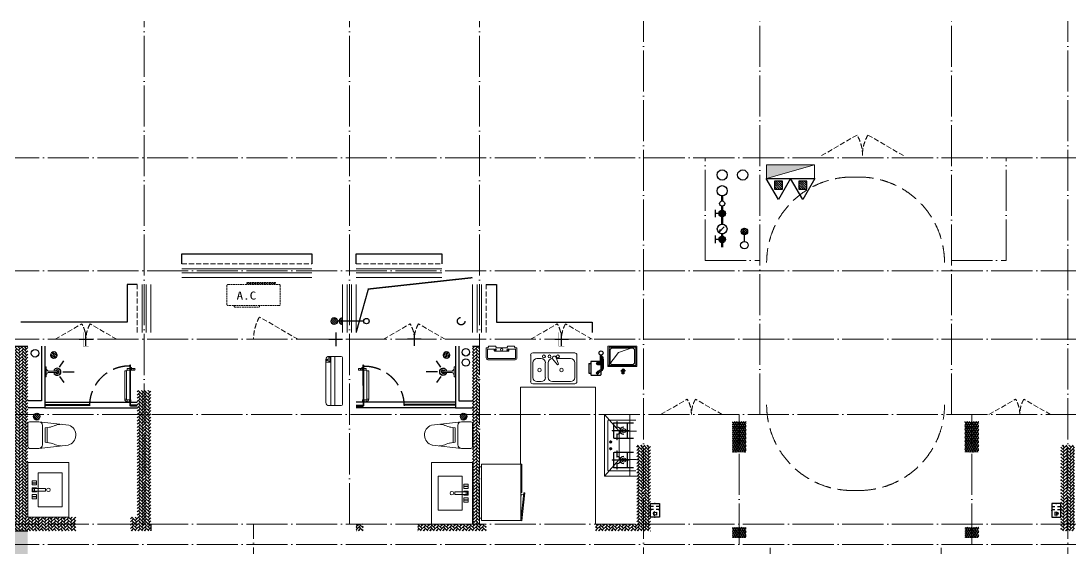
# Model space of a CAD drawing. Extents: x 27938 to 983267, y -209821 to 1628073.
# Drawn here: x 706817 to 722151, y 370674 to 378374 of the extents above; entities that cross this region are included whole.
import ezdxf
from ezdxf.enums import TextEntityAlignment as Align

# ---------------------------------------------------------------- set-up
doc = ezdxf.new("R2010")
doc.units = 0
doc.header["$LTSCALE"] = 1000
doc.header["$MEASUREMENT"] = 0
doc.linetypes.add('DASH', pattern=[0.35, 0.25, -0.1])
doc.linetypes.add('DOTE', pattern=[2.42, 2, -0.2, 0.02, -0.2])
for name, color, linetype in [('$RECOVER_210609100354-32', 7, 'Continuous'), ('3.5方案汇报，与郭总、侯月琴确定户型_t8$0$2020.03.04 -1安徽标准化洋房户型(UA）_t8_t8$0$看线', 154, 'Continuous'), ('AH-FURNITURE', 1, 'Continuous'), ('EQUIP-安防', 3, 'Continuous'), ('EQUIP_地漏', 7, 'Continuous'), ('EQUIP_消防', 7, 'Continuous'), ('IP-bath&kitchen-JOHNSON', 4, 'Continuous'), ('P-bath&kitchen-JOHNSON', 4, 'Continuous'), ('VPIPE-中水', 122, 'Continuous'), ('VPIPE-凝结', 150, 'Continuous'), ('VPIPE-废水', 31, 'Continuous'), ('VPIPE-消防', 1, 'TG_X'), ('VPIPE-给水', 3, 'TG_J'), ('VPIPE-雨水', 4, 'DASH'), ('保温', 6, 'Continuous'), ('建筑-排气道', 9, 'Continuous'), ('机电标识类', 1, 'Continuous'), ('污水', 3, 'Continuous'), ('看线', 251, 'Continuous'), ('给水', 4, 'Continuous')]:
    doc.layers.add(name, color=color, linetype=linetype)
for name, color, linetype, lineweight in [('DOTE', 19, 'DOTE', 9), ('EQUIP_消火栓', 242, 'Continuous', 18), ('LVTRY', 1, 'Continuous', 13), ('PUB_HATCH', 8, 'Continuous', 9), ('STAIR', 2, 'Continuous', 18), ('WINDOW', 144, 'Continuous', 15), ('平面-栏杆', 135, 'Continuous', 15), ('平面-看线', 45, 'Continuous', 15), ('平面-空调室内机', 176, 'Continuous', 9), ('平面-空调预留孔', 173, 'Continuous', 15), ('空调', 76, 'Continuous', 13), ('立面-洞口示意', 152, 'Continuous', 13)]:
    doc.layers.add(name, color=color, linetype=linetype, lineweight=lineweight)
doc.styles.add('_TEL_DIM', font='SIMPLEX', dxfattribs={"width": 0.8, "height": 3.5, "bigfont": 'HZTXT'})
doc.styles.add('DIM_FONT', font='SIMPLEX.shx', dxfattribs={"width": 0.56})
doc.styles.add('TG_LINETYPE', font='SIMPLEX', dxfattribs={"width": 0.8, "height": 3, "bigfont": 'HZTXT'})
doc.styles.add('黑体', font='')
doc.styles.get('黑体').set_extended_font_data('SimHei')
doc.linetypes.add('TG_J', pattern='A,2,-0.22,["J",TG_LINETYPE,S=0.1,R=0,X=-0.18,Y=-0.15],0', length=2.22)
doc.linetypes.add('TG_X', pattern='A,4,-0.3,["X",TG_LINETYPE,S=0.1,R=0,X=-0.23,Y=-0.15],0', length=4.3)
pattern_1 = [(45, (0, 0), (0, 47.4157523), [100.584, -33.528]), (135, (23.708, 23.708), (3e-15, 47.4157523), [100.584, -33.528])]
pattern_2 = [(90, (0, 0), (-16.49778, 1e-15), [9.525, -19.05]), (210, (0, 0), (8.24889, -14.2874966), [9.525, -19.05]), (150, (6e-16, 9.525), (-8.24889, -14.2874966), [9.525, -19.05])]

# ---------------------------------------------------------------- blocks, each defined once
blk = doc.blocks.new('GFDGDGRDGRDG')
at = {"layer": 'DOTE', "linetype": 'DOTE', "ltscale": 0.3}
for p, q in [((601794, 368758), (601794, 376108)), ((604794, 368758), (604794, 376108)), ((606694, 368758), (606694, 376108)), ((609094, 360558), (609094, 376108)), ((610794, 370358), (610794, 376108)), ((613594, 370358), (613594, 376108)), ((615294, 360558), (615294, 376108)), ((626394, 374108), (573594, 374108)), ((609994, 372608), (609994, 374108)), ((614394, 372608), (614394, 374108)), ((609994, 372608), (610794, 372608)), ((613594, 372608), (614394, 372608)), ((626394, 372458), (573594, 372458)), ((626394, 371458), (573594, 371458)), ((573594, 370358), (626394, 370358)), ((610494, 368458), (610494, 370358)), ((613894, 368458), (613894, 370358)), ((626394, 368758), (573594, 368758)), ((603394, 360558), (603394, 368758)), ((626394, 368458), (573594, 368458)), ((610944, 366358), (610944, 368458)), ((613444, 366358), (613444, 368458))]:
    blk.add_line(p, q, dxfattribs=at)
blk = doc.blocks.new('rrrrrrrrrrrra')
for p, q in [((253, 484), (-87, 484)), ((-112, 459), (-112, 324)), ((-112, 324), (-64, -103)), ((278, 324), (228, -116)), ((278, 324), (278, 459)), ((-59, 271), (224, 271)), ((-21, 232), (-34, 154)), ((191, 200), (-26, 200)), ((186, 232), (-21, 232)), ((186, 232), (199, 154))]:
    blk.add_line(p, q)
for centre, radius, start, end in [((-87, 459), 25, 90, 180), ((253, 459), 25, 0, 90), ((-59, 324), 53.3, 180, 270), ((224, 324), 53.3, 270, 0), ((-323, 210), 294, 333.5369, 351.4828), ((488, 210), 294, 188.5172, 206.4631), ((149, -3), 224, 158.5202, 180), ((16, -3), 224, 0, 21.4798), ((84, -64), 153, 195.0773, 340.1181)]:
    blk.add_arc(centre, radius, start, end)
blk = doc.blocks.new('A$C1E0F638F')
for points in [[(500, 435), (500, 85), (0, 85), (0, 435)], [(270, 30), (230, 30), (230, 195), (270, 195)], [(120, 0), (180, 0), (180, 60), (120, 60)], [(147, 55), (153, 55), (153, 5), (147, 5)], [(230, 30), (270, 30), (270, 10), (230, 10)], [(380, 0), (320, 0), (320, 60), (380, 60)], [(353, 55), (347, 55), (347, 5), (353, 5)]]:
    blk.add_lwpolyline(points, close=True)
blk.add_lwpolyline([(270, 60), (280, 60), (280, 0), (220, 0), (220, 60), (230, 60)])
blk.add_circle((250, 236), 26)
blk = doc.blocks.new('$lvtry$00000171')
for p, q in [((-74, 11), (-11, 74)), ((-70, -27), (27, 70)), ((-53, -53), (53, 53)), ((-27, -70), (70, 27)), ((11, -74), (74, -11))]:
    blk.add_line(p, q)
blk.add_circle((0, 0), 75)
blk.add_point((0, 0))
blk = doc.blocks.new('135')
blk.add_hatch(color=256).paths.add_polyline_path([(5, 2), (4, -1), (-5, 2), (-4, 5)])
for p, q in [((-6, 19), (-3, 19)), ((-3, 19), (-6, 19)), ((-6, 3), (5, -2)), ((-6, 3), (-5, 3)), ((-5, 11), (-5, 31)), ((5, 11), (-5, 11)), ((5, 10), (-5, 10)), ((-5, 3), (-4, 6)), ((-4, 6), (5, 2)), ((0, 0), (0, 39)), ((6, 19), (3, 19)), ((3, 19), (6, 19)), ((4, -1), (5, 2)), ((5, 11), (5, 32)), ((4, -1), (6, -2))]:
    blk.add_line(p, q)
for centre, radius, start, end in [((6, 16), 13.5, 151.0147, 204.8403), ((13, 4), 20.5, 163.0924, 182.0012), ((-6, 4), 1, 184.2275, 248.4661), ((-5, 22), 0.5, 335.7643, 151.0147), ((4, 18), 9.42, 155.7643, 171.9773), ((9, 15), 14.6, 166.278, 198.0953), ((14, 4), 19.5, 163.7443, 182.5269), ((-5, 3), 0.5, 181.9385, 247.2597), ((5, 22), 0.5, 29.8425, 204.574), ((-6, 17), 11.7, 10.475, 24.574), ((-6, 15), 12.4, 338.6449, 16.0476), ((29, 7), 24, 172.9439, 199.2318), ((-6, 16), 13.4, 334.9111, 29.8425), ((26, 6), 20.6, 169.1454, 199.9526), ((6, -1), 1.17, 247.4597, 19.9526), ((6, -1), 0.5, 247.4597, 19.2318)]:
    blk.add_arc(centre, radius, start, end)
blk.add_open_spline([(-5, 31), (-4, 31), (-2, 33), (1, 29), (3, 31), (5, 32)], degree=3, knots=[0, 0, 0, 0, 3.066329, 6.218313, 11.124135, 11.124135, 11.124135, 11.124135])
blk = doc.blocks.new('SDFAWERAWER')
at = {"layer": 'LVTRY', "color": 1}
for p, q in [((593941, -1242210), (593784, -1242595)), ((593965, -1242220), (593807, -1242604)), ((593941, -1242210), (593965, -1242220)), ((593988, -1242191), (593978, -1242214)), ((594007, -1242226), (593978, -1242214)), ((594017, -1242203), (593988, -1242191)), ((594016, -1242220), (594027, -1242193)), ((594016, -1242220), (594022, -1242223)), ((594026, -1242204), (594018, -1242222)), ((594018, -1242222), (594021, -1242220)), ((594025, -1242211), (594021, -1242220)), ((594023, -1242221), (594022, -1242223)), ((594022, -1242223), (594024, -1242222)), ((594023, -1242211), (594030, -1242194)), ((594024, -1242221), (594024, -1242222)), ((594025, -1242211), (594031, -1242197)), ((594027, -1242193), (594033, -1242195)), ((594028, -1242234), (594078, -1242255)), ((594030, -1242194), (594031, -1242197)), ((594032, -1242197), (594033, -1242195)), ((594033, -1242195), (594034, -1242197)), ((594034, -1242198), (594034, -1242197)), ((594047, -1242201), (594036, -1242229)), ((594036, -1242229), (594039, -1242230)), ((594037, -1242211), (594088, -1242232)), ((594039, -1242230), (594045, -1242214)), ((594039, -1242230), (594042, -1242228)), ((594042, -1242228), (594051, -1242205)), ((594050, -1242202), (594043, -1242218)), ((594047, -1242201), (594050, -1242202)), ((594050, -1242202), (594051, -1242205)), ((594057, -1242246), (594067, -1242223)), ((593784, -1242595), (593807, -1242604)), ((593803, -1242641), (593813, -1242618)), ((593803, -1242641), (593833, -1242653)), ((593813, -1242618), (593842, -1242630)), ((593842, -1242630), (593833, -1242653)), ((593834, -1242656), (593833, -1242653)), ((593845, -1242629), (593834, -1242656)), ((593836, -1242657), (593834, -1242656)), ((593848, -1242630), (593836, -1242657)), ((593845, -1242629), (593842, -1242630)), ((593848, -1242630), (593845, -1242629)), ((593847, -1242662), (593858, -1242634)), ((593847, -1242662), (593850, -1242663)), ((593850, -1242663), (593861, -1242635)), ((593852, -1242662), (593862, -1242637)), ((593858, -1242634), (593861, -1242635)), ((593861, -1242635), (593862, -1242637))]:
    blk.add_line(p, q, dxfattribs=at)
blk.add_lwpolyline([(593823, -1242717), (594046, -1242174), (594037, -1242170), (593814, -1242713)], close=True, dxfattribs=at)
blk.add_arc((594075, -1242240), 15.3, 281.7932, 33.7019, dxfattribs=at)
for centre, major_axis, start_param, end_param in [((593974, -1242224), (3.93, 9.6), 0, 1.570796), ((593817, -1242608), (13.5, 33.1), 1.570796, 3.141593), ((593817, -1242608), (3.93, 9.6), 1.570796, 3.141593)]:
    blk.add_ellipse(centre, major_axis=major_axis, ratio=1, start_param=start_param, end_param=end_param, dxfattribs=at)
at = {"layer": 'P-bath&kitchen-JOHNSON', "color": 8, "linetype": 'DASH'}
blk.add_arc((593810, -1242714), 586, 67.5369, 157.1325, dxfattribs=at)
at = {"layer": 'LVTRY', "color": 1, "xscale": -1, "rotation": 157.7329157530927}
blk.add_blockref('135', (594045, -1242162), dxfattribs=at)
blk = doc.blocks.new('A$C5DCB2F21')
at = {"layer": 'IP-bath&kitchen-JOHNSON', "color": 8}
for p, q in [((-68, -213), (-158, -275)), ((0, -261), (0, -425)), ((68, -213), (158, -275))]:
    blk.add_line(p, q, dxfattribs=at)
at = {"layer": 'IP-bath&kitchen-JOHNSON', "color": 250}
for centre, major_axis, ratio, start_param, end_param in [((0, -179), (-51, 0), 0.990052, -1.36297, 4.504563), ((0, -178), (-26.8, 0), 0.994812, -1.167677, 4.309269)]:
    blk.add_ellipse(centre, major_axis=major_axis, ratio=ratio, start_param=start_param, end_param=end_param, dxfattribs=at)
at = {"layer": 'LVTRY', "color": 1}
for p, q in [((74, 0), (-74, 0)), ((-10, -174), (-10, -49)), ((11, -174), (11, -49))]:
    blk.add_line(p, q, dxfattribs=at)
blk.add_lwpolyline([(74, 0), (74, -16), (-74, -16), (-74, 0)], dxfattribs=at)
for points in [[(-26, -31, -0.364142), (-38, -16, -0.020495)], [(-10, -49, 0.214893), (-26, -31, 7.649644)], [(11, -49, -0.21439), (26, -31, -7.649644)], [(26, -31, 0.364142), (38, -16, 0.020495)]]:
    blk.add_lwpolyline(points, format="xyb", dxfattribs=at)
blk.add_arc((0, -174), 10.5, 180, 0, dxfattribs=at)
for centre, major_axis, ratio, start_param, end_param in [((0, -181), (53.6, 0), 0.987577, 1.76809, 7.656688), ((-12, -165), (0, 1.43), 0.85, -1.570796, 4.712389), ((-12, -189), (0, 1.43), 0.85, 4.712389, 10.995574), ((12, -165), (0, 1.43), 0.85, 4.712389, 10.995574), ((12, -189), (0, 1.43), 0.85, 4.712389, 10.995574)]:
    blk.add_ellipse(centre, major_axis=major_axis, ratio=ratio, start_param=start_param, end_param=end_param, dxfattribs=at)
blk = doc.blocks.new('fgdfsdfsfssfes')
at = {"layer": '$RECOVER_210609100354-32', "color": 8}
for points in [[(575944, 371358), (575944, 370458), (575694, 370458)], [(575894, 371358), (575894, 370558), (575694, 370558)]]:
    blk.add_lwpolyline(points, dxfattribs=at)
at = {"layer": 'IP-bath&kitchen-JOHNSON'}
for p, q in [((575944, 370538), (577294, 370538)), ((575944, 370503), (576594, 370503)), ((575944, 370493), (576594, 370493)), ((576594, 370493), (576594, 370503)), ((577294, 370493), (577194, 370493)), ((577194, 370483), (577194, 370493)), ((575944, 370458), (577294, 370458)), ((577294, 370483), (577194, 370483))]:
    blk.add_line(p, q, dxfattribs=at)
at = {"layer": 'LVTRY', "color": 1}
blk.add_lwpolyline([(576294, 368858), (575694, 368858), (575694, 369658), (576294, 369658)], close=True, dxfattribs=at)
at = {"layer": 'IP-bath&kitchen-JOHNSON', "rotation": 22.25976934310711}
blk.add_blockref('SDFAWERAWER', (-443125, 1295644), dxfattribs=at)
at = {"layer": 'LVTRY', "color": 1, "xscale": -0.6666666667107826, "yscale": 0.6666666667107826}
for p in [(576074, 371228), (575824, 370328)]:
    blk.add_blockref('$lvtry$00000171', p, dxfattribs=at)
at = {"layer": 'LVTRY', "color": 1, "rotation": 90.008488524447}
blk.add_blockref('A$C5DCB2F21', (575944, 370983), dxfattribs=at)
at = {"layer": 'LVTRY', "color": 1, "extrusion": (0, 0, -1), "xscale": -1, "zscale": -1, "rotation": 270}
blk.add_blockref('rrrrrrrrrrrra', (-576178, 369976), dxfattribs=at)
at = {"layer": 'LVTRY', "color": 1, "xscale": -1, "rotation": 270}
blk.add_blockref('A$C1E0F638F', (575759, 369009), dxfattribs=at)
blk = doc.blocks.new('cvxcvxvcxvcx')
at = {"layer": '$RECOVER_210609100354-32', "color": 8}
for points in [[(581944, 371358), (581944, 370458), (582194, 370458)], [(581994, 371358), (581994, 370558), (582194, 370558)]]:
    blk.add_lwpolyline(points, dxfattribs=at)
at = {"layer": 'IP-bath&kitchen-JOHNSON'}
for p, q in [((581944, 370538), (580494, 370538)), ((580494, 370493), (580594, 370493)), ((580594, 370483), (580594, 370493)), ((581944, 370503), (581194, 370503)), ((581194, 370493), (581194, 370503)), ((581944, 370493), (581194, 370493)), ((580494, 370483), (580594, 370483)), ((581944, 370458), (580494, 370458))]:
    blk.add_line(p, q, dxfattribs=at)
at = {"layer": 'LVTRY', "color": 1}
blk.add_lwpolyline([(581594, 368758), (582194, 368758), (582194, 369658), (581594, 369658)], close=True, dxfattribs=at)
at = {"layer": 'IP-bath&kitchen-JOHNSON', "xscale": -1}
for name, p, rotation in [('SDFAWERAWER', (1600912, 1295644), 337.7402306568928), ('A$C5DCB2F21', (581944, 370983), 269.991511475553)]:
    blk.add_blockref(name, p, dxfattribs=dict(at, rotation=rotation))
at = {"layer": 'LVTRY', "color": 1, "xscale": 0.6666666667107826, "yscale": 0.6666666667107826}
for p in [(581814, 371228), (582064, 370328)]:
    blk.add_blockref('$lvtry$00000171', p, dxfattribs=at)
at = {"layer": 'LVTRY', "color": 1, "extrusion": (0, 0, -1), "zscale": -1, "rotation": 90.00000000000001}
blk.add_blockref('rrrrrrrrrrrra', (-581710, 369976), dxfattribs=at)
at = {"layer": 'LVTRY', "color": 1, "rotation": 90.00000000000001}
blk.add_blockref('A$C1E0F638F', (582129, 368959), dxfattribs=at)
blk = doc.blocks.new('A$C001338C2')
for p, q in [((0, 249), (0, 22)), ((845, 304), (55, 304)), ((109, 215), (109, 304)), ((900, 22), (900, 249)), ((22, 0), (878, 0))]:
    blk.add_line(p, q)
at = {"lineweight": 5}
for p, q in [((900, 215), (0, 215)), ((900, 143), (0, 143))]:
    blk.add_line(p, q, dxfattribs=at)
for points in [[(89, 226), (22, 226, -0.414214), (17, 232), (17, 243, -0.414214), (22, 249), (89, 249, -0.414214), (95, 243), (95, 232, -0.414214)], [(73, 275), (57, 275, -0.414214), (51, 281), (51, 283, -0.414214), (57, 289), (73, 289, -0.414214), (79, 283), (79, 281, -0.414214)]]:
    blk.add_lwpolyline(points, format="xyb", close=True)
for centre, radius, start, end in [((55, 249), 55, 90, 180), ((845, 249), 55, 360, 90), ((22, 22), 22, 180, 270), ((878, 22), 22, 270, 360)]:
    blk.add_arc(centre, radius, start, end)
blk = doc.blocks.new('dongkong')
blk.add_wipeout([(-603756, 210771), (-603756, 210571), (-603836, 210571), (-603836, 210771)])
at = {"layer": '机电标识类', "color": 250, "linetype": 'DASH', "ltscale": 400}
for p, q in [((-603796, 210771), (-603796, 210571)), ((-603896, 210671), (-603696, 210671))]:
    blk.add_line(p, q, dxfattribs=at)
at = {"layer": '空调', "color": 6, "linetype": 'DASH', "const_width": 2}
blk.add_lwpolyline([(-603756, 210771), (-603756, 210571), (-603836, 210571), (-603836, 210771)], close=True, dxfattribs=at)
blk = doc.blocks.new('VDVDVDCZSCCS')
at = {"layer": '保温', "linetype": 'ByBlock', "ltscale": 10}
h = blk.add_hatch(dxfattribs=at)
h.set_pattern_fill('AR-HBONE', color=251, scale=55)
h.set_pattern_definition(pattern_1)
h.paths.add_polyline_path([(542917, 373624), (542917, 371024), (543017, 371024), (543017, 373624)])
h = blk.add_hatch(dxfattribs=at)
h.set_pattern_fill('AR-HBONE', color=251, scale=55)
h.set_pattern_definition(pattern_1)
h.paths.add_polyline_path([(538017, 372974), (538017, 370924), (538217, 370924), (538217, 372974)])
at = {"layer": '保温', "linetype": 'Continuous', "ltscale": 10}
h = blk.add_hatch(dxfattribs=at)
h.set_pattern_fill('HEX', color=251, scale=10, angle=90, style=0)
h.set_pattern_definition(pattern_2)
h.paths.add_polyline_path([(546717, 372074), (546917, 372074), (546917, 372524), (546717, 372524)])
h = blk.add_hatch(dxfattribs=at)
h.set_pattern_fill('HEX', color=251, scale=10, angle=90, style=0)
h.set_pattern_definition(pattern_2)
h.paths.add_polyline_path([(550316, 372074), (550116, 372074), (550116, 372524), (550316, 372524)])
at = {"layer": '保温', "linetype": 'ByBlock', "ltscale": 10}
h = blk.add_hatch(dxfattribs=at)
h.set_pattern_fill('AR-HBONE', color=251, scale=55)
h.set_pattern_definition(pattern_1)
h.paths.add_polyline_path([(545317, 372174), (545317, 370924), (545517, 370924), (545517, 372174)])
h = blk.add_hatch(dxfattribs=at)
h.set_pattern_fill('AR-HBONE', color=251, scale=55)
h.set_pattern_definition(pattern_1)
h.paths.add_polyline_path([(551717, 372174), (551716, 370924), (551516, 370924), (551517, 372174)])
h = blk.add_hatch(dxfattribs=at)
h.set_pattern_fill('AR-HBONE', color=251, scale=55)
h.set_pattern_definition(pattern_1)
h.paths.add_polyline_path([(538017, 370924), (538017, 371124), (537917, 371124), (537917, 370924)])
h = blk.add_hatch(dxfattribs=at)
h.set_pattern_fill('AR-HBONE', color=251, scale=55)
h.set_pattern_definition(pattern_1)
h.paths.add_polyline_path([(541317, 370924), (541317, 371024), (541217, 371024), (541217, 370924)])
h = blk.add_hatch(dxfattribs=at)
h.set_pattern_fill('AR-HBONE', color=251, scale=55)
h.set_pattern_definition(pattern_1)
edge = h.paths.add_edge_path()
edge.add_line((543117, 370924), (543117, 371024))
edge.add_line((543116, 371024), (542117, 371024))
edge.add_line((542117, 371024), (542117, 370924))
edge.add_line((542117, 370924), (543117, 370924))
h = blk.add_hatch(dxfattribs=at)
h.set_pattern_fill('AR-HBONE', color=251, scale=55)
h.set_pattern_definition(pattern_1)
h.paths.add_polyline_path([(545317, 370924), (545317, 371024), (544717, 371024), (544717, 370924)])
at = {"layer": '保温', "linetype": 'Continuous', "ltscale": 10}
h = blk.add_hatch(dxfattribs=at)
h.set_pattern_fill('HEX', color=251, scale=10, angle=90, style=0)
h.set_pattern_definition(pattern_2)
h.paths.add_polyline_path([(546717, 370824), (546917, 370824), (546917, 370974), (546717, 370974)])
h = blk.add_hatch(dxfattribs=at)
h.set_pattern_fill('HEX', color=251, scale=10, angle=90, style=0)
h.set_pattern_definition(pattern_2)
h.paths.add_polyline_path([(550316, 370824), (550116, 370824), (550117, 370974), (550317, 370974)])
at = {"layer": '保温', "color": 251, "linetype": 'ByBlock', "ltscale": 10}
for p, q in [((542917, 373624), (543017, 373624)), ((538217, 371024), (538217, 370924))]:
    blk.add_line(p, q, dxfattribs=at)
blk = doc.blocks.new('$TwtSys$00000434')
for p, q in [((-0.5, 0.5), (-0.5, -0.5)), ((-0.5, -0.5), (0.5, 0.5)), ((0.5, 0.5), (-0.5, 0.5)), ((0.5, -0.5), (0.5, 0.5)), ((-0.5, -0.5), (0.5, -0.5))]:
    blk.add_line(p, q)
blk.add_solid([(0.5, -0.5), (0.5, 0.5), (-0.5, -0.5)])
blk = doc.blocks.new('A$C2705576B')
at = {"layer": '给水'}
h = blk.add_hatch(color=256, dxfattribs=at)
edge = h.paths.add_edge_path()
edge.add_arc((417, -1741), 47.2, 0, 360)
h = blk.add_hatch(color=256, dxfattribs=at)
edge = h.paths.add_edge_path()
edge.add_arc((795, -1741), 47.2, 0, 360)
for p, q in [((363, -1645), (472, -1645)), ((417, -1741), (417, -1645)), ((740, -1645), (849, -1645)), ((795, -1741), (795, -1645)), ((601, -1768), (525, -1704)), ((525, -1704), (564, -1715))]:
    blk.add_line(p, q, dxfattribs=at)
at = {"layer": '给水', "const_width": 35.4}
for points in [[(499, -1741), (302, -1741)], [(903, -1741), (641, -1741)], [(1053, -1741), (978, -1741)]]:
    blk.add_lwpolyline(points, dxfattribs=at)
at = {"layer": '给水'}
for centre, radius in [((570, -1741), 70.8), ((417, -1741), 47.2), ((795, -1741), 47.2), ((941, -1741), 37.5)]:
    blk.add_circle(centre, radius, dxfattribs=at)
blk = doc.blocks.new('$TwtSys$00000141')
at = {"color": 1}
for p, q in [((-47, 4), (-5, 46)), ((-47, 4), (-5, 46)), ((-44, -18), (18, 44)), ((-44, -18), (18, 44)), ((-33, -33), (33, 33)), ((-33, -33), (33, 33)), ((-16, -44), (44, 16)), ((-16, -44), (44, 16)), ((6, -46), (46, -6)), ((6, -46), (46, -6))]:
    blk.add_line(p, q, dxfattribs=at)
blk.add_circle((0, 0), 47, dxfattribs=at)
blk.add_circle((0, 0), 47, dxfattribs=at)
blk = doc.blocks.new('$TwtSys$00000546')
h = blk.add_hatch()
h.set_pattern_fill('ANSI31', color=1, scale=200, style=0)
h.set_pattern_definition([(45, (-38543.802, -6670.83), (-17.67767, 17.67767), [])])
h.paths.add_polyline_path([(-65, 174), (65, 174), (65, 44), (-65, 44)])
at = {"color": 1}
for points in [[(0, 344), (-198, 0), (198, 0)], [(-65, 174), (65, 174), (65, 44), (-65, 44)]]:
    blk.add_lwpolyline(points, close=True, dxfattribs=at)
blk = doc.blocks.new('A$C60D053AF')
at = {"layer": 'AH-FURNITURE', "color": 8}
for p, q in [((233, -90), (128, -90)), ((233, -110), (128, -110)), ((193, -71), (328, -71)), ((193, -91), (328, -91)), ((245, -129), (245, -122)), ((265, -129), (265, -122)), ((342, -97), (370, -143)), ((356, -83), (384, -129)), ((255, -281), (255, -251)), ((255, -281), (393, -281)), ((393, -281), (393, -251))]:
    blk.add_line(p, q, dxfattribs=at)
for points in [[(170, -68, 1), (170, -94), (193, -94), (193, -68)], [(234, -251), (414, -251, 0.414214), (424, -241), (424, -111, 0.414214), (414, -101), (234, -101, 0.414214), (224, -111), (224, -241, 0.414214)], [(268, -122), (268, -107, 0.414214), (248, -87), (233, -87), (233, -113), (242, -113), (242, -122)], [(242, -152, 1), (268, -152), (268, -129), (242, -129)], [(384, -161, 1), (402, -143), (386, -127), (368, -145)]]:
    blk.add_lwpolyline(points, format="xyb", close=True, dxfattribs=at)
for centre, radius in [((100, -100), 30), ((255, -152), 15), ((255, -152), 10), ((393, -152), 15), ((393, -152), 10)]:
    blk.add_circle(centre, radius, dxfattribs=at)
for radius in [40, 20]:
    blk.add_arc((328, -111), radius, 45, 90, dxfattribs=at)
blk = doc.blocks.new('*U67')
h = blk.add_hatch(color=5)
h.set_gradient(color1=(0, 0, 255), rotation=180, tint=1)
h.paths.add_polyline_path([(0, 0), (-6.35, -6.35), (-6.35, -2.159), (-15, -2.159), (-15, 2.159), (-6.35, 2.159), (-6.35, 6.35)])
at = {"color": 0, "linetype": 'Continuous'}
blk.add_lwpolyline([(0, 0), (-6.35, -6.35), (-6.35, -2.159), (-15, -2.159), (-15, 2.159), (-6.35, 2.159), (-6.35, 6.35)], close=True, dxfattribs=at)
blk = doc.blocks.new('sgrsefv')
at = {"layer": 'PUB_HATCH'}
blk.add_hatch(color=256, dxfattribs=at).paths.add_polyline_path([(1112933, 840916), (1112933, 840646), (1113073, 840646), (1113073, 840661), (1112968, 840661), (1112948, 840681), (1112948, 840881), (1112968, 840901), (1113288, 840901), (1113308, 840881), (1113308, 840681), (1113288, 840661), (1113183, 840661), (1113183, 840646), (1113323, 840646), (1113323, 840916)])
at = {"layer": 'LVTRY', "color": 1}
for p, q in [((1113073, 840661), (1113073, 840646)), ((1113183, 840661), (1113183, 840646))]:
    blk.add_line(p, q, dxfattribs=at)
for points in [[(1112918, 840931), (1113338, 840931), (1113338, 840631), (1112918, 840631)], [(1112933, 840916), (1113323, 840916), (1113323, 840646), (1112933, 840646)], [(1113288, 840661), (1112968, 840661), (1112948, 840681), (1112948, 840881), (1112968, 840901), (1113288, 840901), (1113308, 840881), (1113308, 840681), (1113288, 840661)]]:
    blk.add_lwpolyline(points, close=True, dxfattribs=at)
at = {"layer": '立面-洞口示意'}
blk.add_lwpolyline([(1112918, 840931), (1113182, 840837), (1113338, 840631)], dxfattribs=at)
at = {"layer": '建筑-排气道', "xscale": -5, "yscale": 5, "zscale": 5, "rotation": 270}
blk.add_blockref('*U67', (1113118, 840599), dxfattribs=at)
blk = doc.blocks.new('rtyg7uyhg')
at = {"layer": 'LVTRY'}
for p, q in [((193590, 45458), (193590, 45069)), ((194235, 45489), (193621, 45489)), ((193682, 45407), (193888, 45407)), ((193896, 45430), (193858, 45326)), ((193875, 45316), (193946, 45401)), ((193926, 45440), (193940, 45432)), ((194112, 45407), (194173, 45407)), ((194265, 45069), (194265, 45458)), ((193621, 45131), (193621, 45346)), ((193858, 45326), (193875, 45316)), ((194010, 45346), (194010, 45131)), ((194051, 45131), (194051, 45346)), ((194235, 45346), (194235, 45131)), ((193621, 45039), (194235, 45039)), ((193948, 45069), (193682, 45069)), ((194173, 45069), (194112, 45069))]:
    blk.add_line(p, q, dxfattribs=at)
for centre, radius in [((193866, 45438), 20.5), ((193989, 45438), 20.5), ((194071, 45438), 20.5), ((193815, 45238), 25.6), ((194137, 45238), 25.6)]:
    blk.add_circle(centre, radius, dxfattribs=at)
for centre, radius, start, end in [((193621, 45458), 30.7, 90, 180), ((193682, 45346), 61.4, 90, 180), ((193916, 45423), 20.5, 60, 159.4623), ((193930, 45414), 20.5, 320.5377, 60), ((193948, 45346), 61.4, 360, 90), ((194112, 45346), 61.4, 90, 180), ((194173, 45346), 61.4, 360, 90), ((194235, 45458), 30.7, 360, 90), ((193682, 45131), 61.4, 180, 270), ((193948, 45131), 61.4, 270, 360), ((194112, 45131), 61.4, 180, 270), ((194173, 45131), 61.4, 270, 360), ((193621, 45069), 30.7, 180, 270), ((194235, 45069), 30.7, 270, 360)]:
    blk.add_arc(centre, radius, start, end, dxfattribs=at)
at = {"layer": 'LVTRY', "style": 'DIM_FONT', "width": 0.8, "flags": 9}
for tag in ['YSIZE', 'XSIZE']:
    blk.add_attdef(tag, (193928, 45488), '', height=0.5, rotation=90, dxfattribs=at)
blk = doc.blocks.new('A-Kitchen-7')
at = {"layer": 'LVTRY'}
for p, q in [((-519, 780), (-7, 834)), ((-515, 756), (-519, 780)), ((-4, 811), (-515, 756)), ((-29, 767), (-112, 756)), ((-29, 767), (-35, 806)), ((-7, 834), (-4, 811)), ((515, 780), (0, 780)), ((0, 756), (0, 780)), ((515, 756), (515, 780)), ((515, 756), (-515, 756)), ((-515, 756), (-515, 40)), ((-486, 761), (-485, 756)), ((515, 40), (515, 756)), ((-515, 40), (515, 40))]:
    blk.add_line(p, q, dxfattribs=at)
blk.add_lwpolyline([(-469, 40), (-469, 0), (469, 0), (469, 40)], close=True, dxfattribs=at)
blk = doc.blocks.new('FRSDFDGDGDRGDR')
at = {"layer": '平面-空调预留孔'}
for p, q in [((699612, 775044), (699612, 775441)), ((699619, 775448), (699746, 775448)), ((699720, 775342), (699720, 775143)), ((699727, 775349), (699740, 775349)), ((699746, 775448), (699746, 775355)), ((699746, 775037), (699619, 775037)), ((699727, 775136), (699740, 775136)), ((699746, 775130), (699746, 775037))]:
    blk.add_line(p, q, dxfattribs=at)
blk.add_lwpolyline([(699766, 775167), (699793, 775154), (699793, 775057), (699766, 775044), (699766, 775018), (699619, 775018, -0.414214), (699593, 775044), (699593, 775441, -0.414214), (699619, 775468), (699766, 775468), (699766, 775441), (699793, 775428), (699793, 775332), (699766, 775318)], format="xyb", close=True, dxfattribs=at)
for centre, radius in [((699740, 775332), 10.6), ((699740, 775243), 15.8), ((699740, 775154), 10.6)]:
    blk.add_circle(centre, radius, dxfattribs=at)
for centre, start, end in [((699619, 775441), 90, 180), ((699727, 775342), 90, 180), ((699740, 775355), 270, 360), ((699619, 775044), 180, 270), ((699727, 775143), 180, 270), ((699740, 775130), 0, 90)]:
    blk.add_arc(centre, 6.6, start, end, dxfattribs=at)
blk = doc.blocks.new('vcxvcdfvdxv')
at = {"layer": 'LVTRY', "color": 251}
for p, q in [((582294, 370358), (582764, 370358)), ((582394, 369458), (582394, 370358)), ((582548, 370115), (582764, 370358)), ((582764, 370358), (582764, 369458)), ((582294, 370115), (582548, 370115)), ((582548, 370115), (582548, 369700)), ((582548, 369700), (582294, 369700)), ((582764, 369458), (582548, 369700)), ((582764, 369458), (582294, 369458))]:
    blk.add_line(p, q, dxfattribs=at)
at = {"layer": 'LVTRY'}
for p, q in [((582704, 370278), (582304, 370278)), ((582339, 370238), (582624, 370238)), ((582339, 370233), (582624, 370233)), ((582394, 370268), (582394, 369548)), ((582429, 370018), (582429, 370228)), ((582434, 370018), (582434, 370228)), ((582579, 370168), (582579, 370258)), ((582579, 370258), (582583, 370258)), ((582583, 370258), (582583, 370168)), ((582629, 370228), (582629, 370018)), ((582634, 370228), (582634, 370018)), ((582714, 369548), (582714, 370268)), ((582394, 369700), (582394, 370115)), ((582409, 370126), (582536, 370126)), ((582409, 370121), (582409, 370126)), ((582536, 370121), (582409, 370121)), ((582654, 370126), (582526, 370126)), ((582526, 370126), (582526, 370121)), ((582526, 370121), (582654, 370121)), ((582536, 370126), (582536, 370121)), ((582583, 370168), (582579, 370168)), ((582583, 370078), (582579, 370078)), ((582579, 370078), (582579, 369988)), ((582583, 369988), (582583, 370078)), ((582654, 370121), (582654, 370126)), ((582624, 370013), (582339, 370013)), ((582624, 370008), (582339, 370008)), ((582579, 369988), (582583, 369988)), ((582693, 369958), (582654, 369958)), ((582674, 369939), (582674, 369978)), ((582674, 369839), (582674, 369878)), ((582624, 369808), (582339, 369808)), ((582624, 369803), (582339, 369803)), ((582429, 369798), (582429, 369588)), ((582434, 369798), (582434, 369588)), ((582579, 369738), (582579, 369828)), ((582579, 369828), (582583, 369828)), ((582583, 369738), (582579, 369738)), ((582583, 369828), (582583, 369738)), ((582629, 369588), (582629, 369798)), ((582634, 369588), (582634, 369798)), ((582693, 369858), (582654, 369858)), ((582339, 369583), (582624, 369583)), ((582339, 369578), (582624, 369578)), ((582536, 369696), (582409, 369696)), ((582409, 369696), (582409, 369691)), ((582409, 369691), (582536, 369691)), ((582526, 369691), (582526, 369696)), ((582526, 369696), (582654, 369696)), ((582654, 369691), (582526, 369691)), ((582536, 369691), (582536, 369696)), ((582583, 369648), (582579, 369648)), ((582579, 369648), (582579, 369558)), ((582583, 369558), (582583, 369648)), ((582654, 369696), (582654, 369691)), ((582304, 369538), (582704, 369538)), ((582579, 369558), (582583, 369558))]:
    blk.add_line(p, q, dxfattribs=at)
blk.add_lwpolyline([(582894, 368758), (582894, 370758), (583994, 370758), (583994, 369632)], dxfattribs=at)
for centre, radius in [((582481, 370123), 29.7), ((582481, 370123), 11.7), ((582674, 369958), 17), ((582674, 369858), 17), ((582481, 369693), 29.7), ((582481, 369693), 11.7)]:
    blk.add_circle(centre, radius, dxfattribs=at)
for centre, radius, start, end in [((582404, 370268), 10, 90, 180), ((582439, 370228), 10, 90, 180), ((582439, 370228), 5, 90, 180), ((582481, 370123), 56.7, 2.2742, 87.7258), ((582581, 370123), 56.7, 92.2742, 177.7258), ((582624, 370228), 10, 0, 90), ((582624, 370228), 5, 0, 90), ((582704, 370268), 10, 0, 90), ((582481, 370123), 52.2, 2.4704, 87.5296), ((582481, 370123), 56.7, 272.2742, 357.7258), ((582481, 370123), 52.2, 272.4704, 357.5296), ((582581, 370123), 56.7, 182.2742, 267.7258), ((582581, 370123), 52.2, 92.4704, 177.5296), ((582581, 370123), 52.2, 182.4704, 267.5296), ((582439, 370018), 10, 180, 270), ((582439, 370018), 5, 180, 270), ((582624, 370018), 5, 270, 0), ((582624, 370018), 10, 270, 0), ((582439, 369798), 10, 90, 180), ((582439, 369798), 5, 90, 180), ((582481, 369693), 56.7, 2.2742, 87.7258), ((582481, 369693), 52.2, 2.4704, 87.5296), ((582581, 369693), 56.7, 92.2742, 177.7258), ((582581, 369693), 52.2, 92.4704, 177.5296), ((582624, 369798), 10, 0, 90), ((582624, 369798), 5, 0, 90), ((582439, 369588), 10, 180, 270), ((582439, 369588), 5, 180, 270), ((582481, 369693), 56.7, 272.2742, 357.7258), ((582481, 369693), 52.2, 272.4704, 357.5296), ((582581, 369693), 56.7, 182.2742, 267.7258), ((582581, 369693), 52.2, 182.4704, 267.5296), ((582624, 369588), 5, 270, 0), ((582624, 369588), 10, 270, 0), ((582404, 369548), 10, 180, 270), ((582704, 369548), 10, 270, 0)]:
    blk.add_arc(centre, radius, start, end, dxfattribs=at)
for name, p in [('sgrsefv', (-530625, -469573)), ('rtyg7uyhg', (389578, 325770))]:
    blk.add_blockref(name, p)
at = {"xscale": -1, "rotation": 90}
blk.add_blockref('A$C60D053AF', (582714, 371358), dxfattribs=at)
at = {"rotation": 90}
blk.add_blockref('FRSDFDGDGDRGDR', (1359511, -328434), dxfattribs=at)
at = {"layer": 'LVTRY', "color": 1, "extrusion": (0, 0, -1), "xscale": -0.7999999999883585, "yscale": 0.7999999999883585, "zscale": -0.7999999999883585, "rotation": 270}
blk.add_blockref('A-Kitchen-7', (-584594, 369220), dxfattribs=at)
blk = doc.blocks.new('A$C04040EB5')
at = {"layer": '保温', "linetype": 'ByBlock', "ltscale": 10}
h = blk.add_hatch(dxfattribs=at)
h.set_pattern_fill('AR-HBONE', color=251, scale=55)
h.set_pattern_definition([(45, (-445516.58, -596848.81), (0, 47.4157523), [100.584, -33.528]), (135, (-445492.87, -596825.102), (3e-15, 47.4157523), [100.584, -33.528])])
edge = h.paths.add_edge_path()
edge.add_line((200, 5000), (200, 7500))
edge.add_line((200, 7500), (0, 7500))
edge.add_line((0, 7500), (0, 5000))
edge.add_line((0, 5000), (200, 5000))
h = blk.add_hatch(dxfattribs=at)
h.set_pattern_fill('AR-HBONE', color=251, scale=55)
h.set_pattern_definition([(45, (-445516.58, -596848.81), (0, 47.4157523), [100.584, -33.528]), (135, (-445492.87, -596825.102), (3e-15, 47.4157523), [100.584, -33.528])])
edge = h.paths.add_edge_path()
edge.add_line((900, 4800), (900, 5000))
edge.add_line((900, 5000), (-700, 5000))
edge.add_line((-700, 5000), (-700, 4800))
edge.add_line((-700, 4800), (900, 4800))
at = {"layer": '保温', "linetype": 'Continuous', "ltscale": 10}
h = blk.add_hatch(dxfattribs=at)
h.set_pattern_fill('HEX', color=251, scale=10, angle=90, style=0)
h.set_pattern_definition([(90, (-503782.47, -516048.461), (-16.49778, 1e-15), [9.525, -19.05]), (210, (-503782.47, -516048.461), (8.24889, -14.2874966), [9.525, -19.05]), (150, (-503782.47, -516038.936), (-8.24889, -14.2874966), [9.525, -19.05])])
edge = h.paths.add_edge_path()
edge.add_line((200, 4800), (0, 4800))
edge.add_line((0, 4800), (0, 0))
edge.add_line((0, 0), (200, 0))
edge.add_line((200, 0), (200, 4800))
at = {"layer": '保温', "color": 251, "linetype": 'ByBlock', "ltscale": 10}
for p, q in [((0, 7500), (200, 7500)), ((0, 4800), (200, 4800)), ((0, 0), (200, 0))]:
    blk.add_line(p, q, dxfattribs=at)
blk = doc.blocks.new('$equip$00002628')
at = {"linetype": 'Continuous'}
for p, q in [((-0.625, 0.415), (0.625, 0.415)), ((-0.625, -0.415), (-0.625, 0.415)), ((-0.472, 0.01), (-0.409, 0.01)), ((-0.446, -0.138), (-0.395, 0.058)), ((-0.395, 0.058), (-0.395, 0.058)), ((-0.395, 0.058), (-0.206, 0.058)), ((-0.206, 0.058), (-0.155, -0.138)), ((-0.191, 0.01), (-0.129, 0.01)), ((0.071, 0.129), (0.071, 0.415)), ((0.35, 0.129), (0.35, 0.415)), ((0.625, 0.415), (0.625, -0.415)), ((0.625, -0.415), (-0.625, -0.415)), ((-0.155, -0.138), (-0.446, -0.138)), ((0.071, -0.415), (0.071, -0.129)), ((0.35, -0.415), (0.35, -0.129))]:
    blk.add_line(p, q, dxfattribs=at)
at = {"const_width": 0.05}
blk.add_lwpolyline([(-0.625, 0.415), (0.625, 0.415), (0.625, -0.415), (-0.625, -0.415), (-0.625, 0.415), (0.625, 0.415)], dxfattribs=at)
at = {"linetype": 'Continuous'}
blk.add_arc((-0.3, -0.011), 0.173, 6.98974, 173.01026, dxfattribs=at)
for p in [(-0.625, 0), (0, 0.415), (0, -0.415), (0.625, 0)]:
    blk.add_point(p)
at = {"color": 7, "style": '_TEL_DIM', "flags": 1}
blk.add_attdef('A', text='', height=0.000025, dxfattribs=at).set_placement((0, 0), align=Align.MIDDLE_CENTER)
blk = doc.blocks.new('HGFHGGGDFGRD')
at = {"layer": 'EQUIP-安防', "yscale": 160, "zscale": 160}
for p, xscale, rotation in [((716083, 371224), 160, 90), ((721950, 371224), -160, 270)]:
    blk.add_blockref('$equip$00002628', p, dxfattribs=dict(at, xscale=xscale, rotation=rotation))
blk = doc.blocks.new('gsergvr')
at = {"layer": '平面-空调预留孔', "linetype": 'DASH', "ltscale": 0.1}
for p, q in [((34075, 17176), (34075, 17166)), ((34448, 17166), (34448, 17176)), ((34085, 17156), (34438, 17156))]:
    blk.add_line(p, q, dxfattribs=at)
blk.add_lwpolyline([(34729, 17176), (33989, 17176, -0.414214), (33969, 17196), (33969, 17466, -0.414214), (33989, 17486), (34729, 17486, -0.414214), (34749, 17466), (34749, 17196, -0.414214)], format="xyb", close=True, dxfattribs=at)
blk.add_lwpolyline([(34679, 17515), (34260, 17515), (34260, 17500), (34679, 17500)], close=True, dxfattribs=at)
for centre, start, end in [((34085, 17166), 180, 270), ((34438, 17166), 270, 0)]:
    blk.add_arc(centre, 10, start, end, dxfattribs=at)
at = {"layer": '平面-空调预留孔', "color": 251, "linetype": 'DASH', "ltscale": 0.1, "true_color": 0x636466, "style": '黑体', "width": 1.2}
blk.add_text('A.C', height=117, dxfattribs=at).set_placement((34111, 17265))
blk = doc.blocks.new('rtyryrtyeeretee')
at = {"layer": '平面-空调预留孔'}
blk.add_blockref('gsergvr', (635673, 326706), dxfattribs=at)
blk = doc.blocks.new('A$C7A951E79')
at = {"layer": 'LVTRY'}
for p, q in [((-7, 49), (-49, 7)), ((0, 28), (-47, -18)), ((0, 0), (-35, -35)), ((0, -71), (0, 71)), ((0, -28), (-18, -47))]:
    blk.add_line(p, q, dxfattribs=at)
blk.add_arc((0, 0), 49.9, 89.9757, 269.9757, dxfattribs=at)
blk.add_point((0, 0), dxfattribs=at)
blk = doc.blocks.new('GFGDGDGDGDRGDSAED')
blk.add_blockref('A$C7A951E79', (711516, 605614))

msp = doc.modelspace()

# ---------------------------------------------------------------- linework, layer by layer
at = {"layer": 'STAIR', "color": 251, "linetype": 'DASH'}
for points in [[(717716.6, 374843.7, -0.4142136), (718966.6, 376093.7), (719066.6, 376093.7, -0.4142136), (720316.6, 374843.7)], [(717716.6, 372763.7, 0.4142136), (718966.6, 371513.7), (719066.6, 371513.7, 0.4142136), (720316.6, 372763.7)]]:
    msp.add_lwpolyline(points, format="xyb", dxfattribs=at)
at = {"layer": 'VPIPE-中水', "linetype": 'Continuous'}
for centre in [(707021.7, 373518.7), (713319.1, 373533.8), (713319.1, 373383.8)]:
    msp.add_circle(centre, 55, dxfattribs=at)
at = {"layer": 'VPIPE-凝结'}
msp.add_line((717391.6, 375153.7), (717391.6, 375251.7), dxfattribs=at)
at = {"layer": 'VPIPE-凝结', "ltscale": 0.1}
msp.add_line((711826.6, 373989.3), (711446.6, 373989.3), dxfattribs=at)
at = {"layer": 'VPIPE-凝结'}
msp.add_circle((711866.6, 373989.3), 40, dxfattribs=at)
at = {"layer": 'VPIPE-废水'}
msp.add_circle((717391.6, 375098.7), 55, dxfattribs=at)
at = {"layer": 'VPIPE-消防', "linetype": 'Continuous'}
msp.add_circle((717366.6, 376123.7), 75, dxfattribs=at)
at = {"layer": 'VPIPE-给水', "linetype": 'Continuous'}
for centre in [(717066.6, 376123.7), (717066.6, 375893.7)]:
    msp.add_circle(centre, 75, dxfattribs=at)
at = {"layer": 'VPIPE-雨水'}
msp.add_circle((713251.6, 373988.7), 55, dxfattribs=at)
at = {"layer": 'WINDOW', "color": 250, "linetype": 'DASH', "ltscale": 0.3}
for points in [[(718518.4, 376407.1), (719038, 376707.1, -0.1316523), (719118.4, 376407.1)], [(719716.6, 376407.1), (719197, 376707.1, 0.1316523), (719116.6, 376407.1)], [(710866.5, 373723.7), (710303.4, 374048.4, 0.1314846), (710216.5, 373723.7)], [(716166.6, 372623.7), (716556.3, 372848.7, -0.1316053), (716616.6, 372623.7)], [(717066.6, 372623.7), (716676.8, 372848.7, 0.1316053), (716616.6, 372623.7)], [(720966.6, 372623.7), (721356.3, 372848.7, -0.1316053), (721416.6, 372623.7)], [(721866.6, 372623.7), (721476.8, 372848.7, 0.1316053), (721416.6, 372623.7)]]:
    msp.add_lwpolyline(points, format="xyb", dxfattribs=at)
at = {"layer": '平面-栏杆'}
for points in [[(711066.6, 374753.7), (709166.6, 374754)], [(711066.6, 374693.7), (709166.6, 374694)], [(712966.7, 374753.7), (711716.6, 374754)], [(712966.7, 374693.7), (711716.6, 374694)], [(708586.9, 374523.7), (708586.6, 373823.7)], [(708646.9, 374523.7), (708646.6, 373823.7)], [(711646.6, 374523.7), (711646.3, 373823.7)], [(713486.3, 374523.7), (713486.6, 373823.7)], [(713546.3, 374523.7), (713546.6, 373823.7)]]:
    msp.add_lwpolyline(points, dxfattribs=at)
at = {"layer": '平面-看线', "linetype": 'DASH', "ltscale": 0.3}
for p, q in [((708516.6, 373823.7), (708516.9, 374523.7)), ((713616.6, 373823.7), (713616.3, 374523.7))]:
    msp.add_line(p, q, dxfattribs=at)
for points in [[(709166.6, 374823.7), (711066.6, 374823.7)], [(711716.6, 374823.7), (712966.7, 374823.7)]]:
    msp.add_lwpolyline(points, dxfattribs=at)
at = {"layer": '平面-看线'}
for points in [[(708716.9, 374523.7), (708716.6, 373823.7)], [(709166.6, 374623.7), (711066.6, 374623.7)], [(711716.6, 374523.7), (711716.3, 373823.7)], [(711716.6, 374623.7), (712966.7, 374623.7)], [(713416.3, 374523.7), (713416.6, 373823.7)]]:
    msp.add_lwpolyline(points, dxfattribs=at)
at = {"layer": '看线', "color": 202, "ltscale": 0.5}
for points in [[(709166.6, 374823.7), (709166.6, 374973.7), (711066.6, 374973.7), (711066.6, 374823.7)], [(711716.6, 374823.7), (711716.6, 374973.7), (712966.7, 374973.7), (712966.7, 374823.7)], [(708516.9, 374523.7), (708366.9, 374523.7), (708366.9, 373973.7), (706816.6, 373973.7)]]:
    msp.add_lwpolyline(points, dxfattribs=at)

# ---------------------------------------------------------------- block references
for name, p in [('rtyryrtyeeretee', (40184.5, 30332.7)), ('GFGDGDGDGDRGDSAED', (0, -231625.1)), ('fgdfsdfsfssfes', (131222.9, 2265.4)), ('cvxcvxvcxvcx', (131222.9, 2265.4)), ('HGFHGGGDFGRD', (0, 0))]:
    msp.add_blockref(name, p)
at = {"layer": '3.5方案汇报，与郭总、侯月琴确定户型_t8$0$2020.03.04 -1安徽标准化洋房户型(UA）_t8_t8$0$看线', "ltscale": 10}
msp.add_blockref('GFDGDGRDGRDG', (106822.9, 2265.4), dxfattribs=at)
at = {"layer": 'EQUIP_地漏'}
msp.add_blockref('$TwtSys$00000141', (717391.6, 375298.7), dxfattribs=at)
at = {"layer": 'EQUIP_消火栓', "xscale": 700, "yscale": 200, "zscale": 700, "rotation": 180.00000000036}
msp.add_blockref('$TwtSys$00000434', (718066.6, 376173.7), dxfattribs=at)
at = {"layer": 'EQUIP_消防', "xscale": -0.9, "yscale": 0.9, "zscale": 0.9, "rotation": 180.0000000003601}
for p in [(717888, 376073.7), (718245.1, 376073.7)]:
    msp.add_blockref('$TwtSys$00000546', p, dxfattribs=at)
at = {"layer": 'LVTRY', "xscale": 0.6666666667107825, "yscale": 0.6666666667107825, "rotation": 269.9999999939778}
msp.add_blockref('$lvtry$00000171', (711396.6, 373989.3), dxfattribs=at)
at = {"layer": '平面-空调预留孔', "xscale": -0.8000000000465648, "yscale": 0.8000000000465648, "zscale": 0.8000000000465646, "rotation": 89.99999976656984}
msp.add_blockref('A$C001338C2', (711516.6, 373474), dxfattribs=at)
at = {"layer": '污水', "rotation": 90.0000000004691}
msp.add_blockref('A$C2705576B', (715325.4, 374765.9), dxfattribs=at)

# ---------------------------------------------------------------- next in the draw order: block references
at = {"layer": '平面-空调室内机', "ltscale": 0.3, "xscale": -1, "rotation": 180}
for p in [(1311562.6, 584394.7), (1318514.8, 584394.5)]:
    msp.add_blockref('dongkong', p, dxfattribs=at)
at = {"layer": '平面-空调室内机', "ltscale": 0.3, "rotation": 180}
msp.add_blockref('dongkong', (108770.6, 584396.8), dxfattribs=at)

# ---------------------------------------------------------------- next in the draw order: linework, layer by layer
at = {"color": 6, "const_width": 20}
msp.add_lwpolyline([(711716.3, 373823.7), (711894.5, 374457.1), (713416.6, 374623.7)], dxfattribs=at)
at = {"layer": 'WINDOW', "color": 250, "linetype": 'DASH', "ltscale": 0.3}
for points in [[(707316.6, 373723.7), (707706.3, 373948.7, -0.1316053), (707766.6, 373723.7)], [(708216.6, 373723.7), (707826.8, 373948.7, 0.1316053), (707766.6, 373723.7)], [(712116.6, 373723.7), (712506.3, 373948.7, -0.1316053), (712566.6, 373723.7)], [(713016.6, 373723.7), (712626.8, 373948.7, 0.1316053), (712566.6, 373723.7)], [(714266.6, 373723.7), (714656.3, 373948.7, -0.1316053), (714716.6, 373723.7)], [(715166.6, 373723.7), (714776.8, 373948.7, 0.1316053), (714716.6, 373723.7)]]:
    msp.add_lwpolyline(points, format="xyb", dxfattribs=at)
at = {"layer": '看线', "color": 202, "ltscale": 0.5}
msp.add_lwpolyline([(713616.3, 374523.7), (713766.3, 374523.7), (713766.3, 373973.7), (715166.6, 373973.7), (715166.6, 373823.7)], dxfattribs=at)

# ---------------------------------------------------------------- next in the draw order: block references
for name, p in [('A$C04040EB5', (706716.6, 366123.7)), ('VDVDVDCZSCCS', (170500, 0))]:
    msp.add_blockref(name, p)
at = {"xscale": -1}
msp.add_blockref('vcxvcdfvdxv', (1298110.3, 2265.4), dxfattribs=at)

# ---------------------------------------------------------------- next in the draw order: block references
at = {"layer": '平面-空调室内机', "ltscale": 0.3}
msp.add_blockref('dongkong', (1315212.8, 163053), dxfattribs=at)

# ---------------------------------------------------------------- next in the draw order: linework, layer by layer
at = {"layer": '平面-栏杆'}
msp.add_lwpolyline([(711586.6, 374523.7), (711586.3, 373823.7)], dxfattribs=at)
at = {"layer": '平面-看线'}
msp.add_line((711516.3, 373823.7), (711516.6, 374523.7), dxfattribs=at)

doc.saveas('drawing.dxf')
